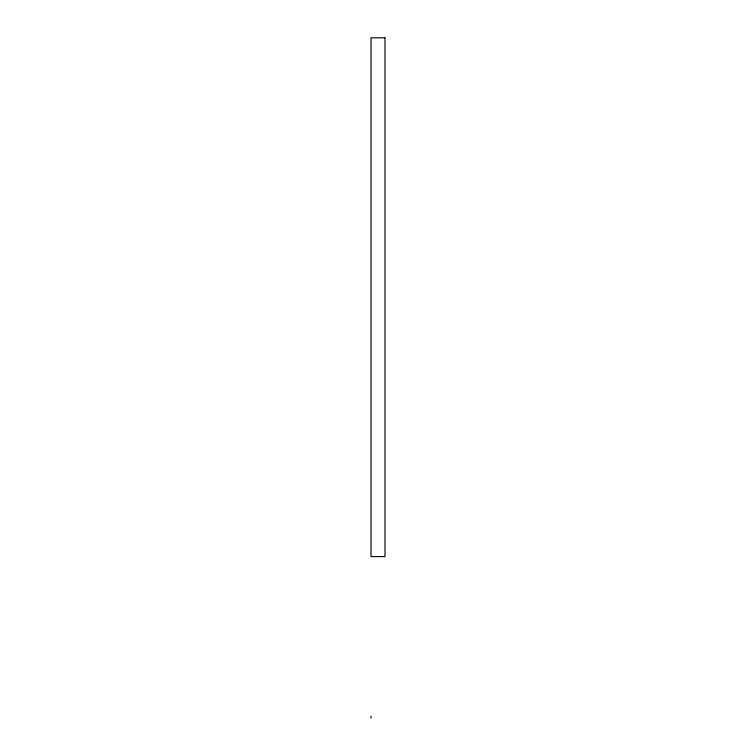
<?xml version="1.0" encoding="UTF-8"?>
<svg xmlns="http://www.w3.org/2000/svg" width="756" height="756" viewBox="0 0 756 756"><rect width="100%" height="100%" fill="white"/><g stroke="black" fill="none" stroke-linecap="round" stroke-linejoin="round"><path stroke-width="1.13" d="M371.016 716.206L371.016 718.2M384.984 37.8L371.016 37.8L371.016 556.577L384.984 556.577L384.984 37.8"/></g></svg>
